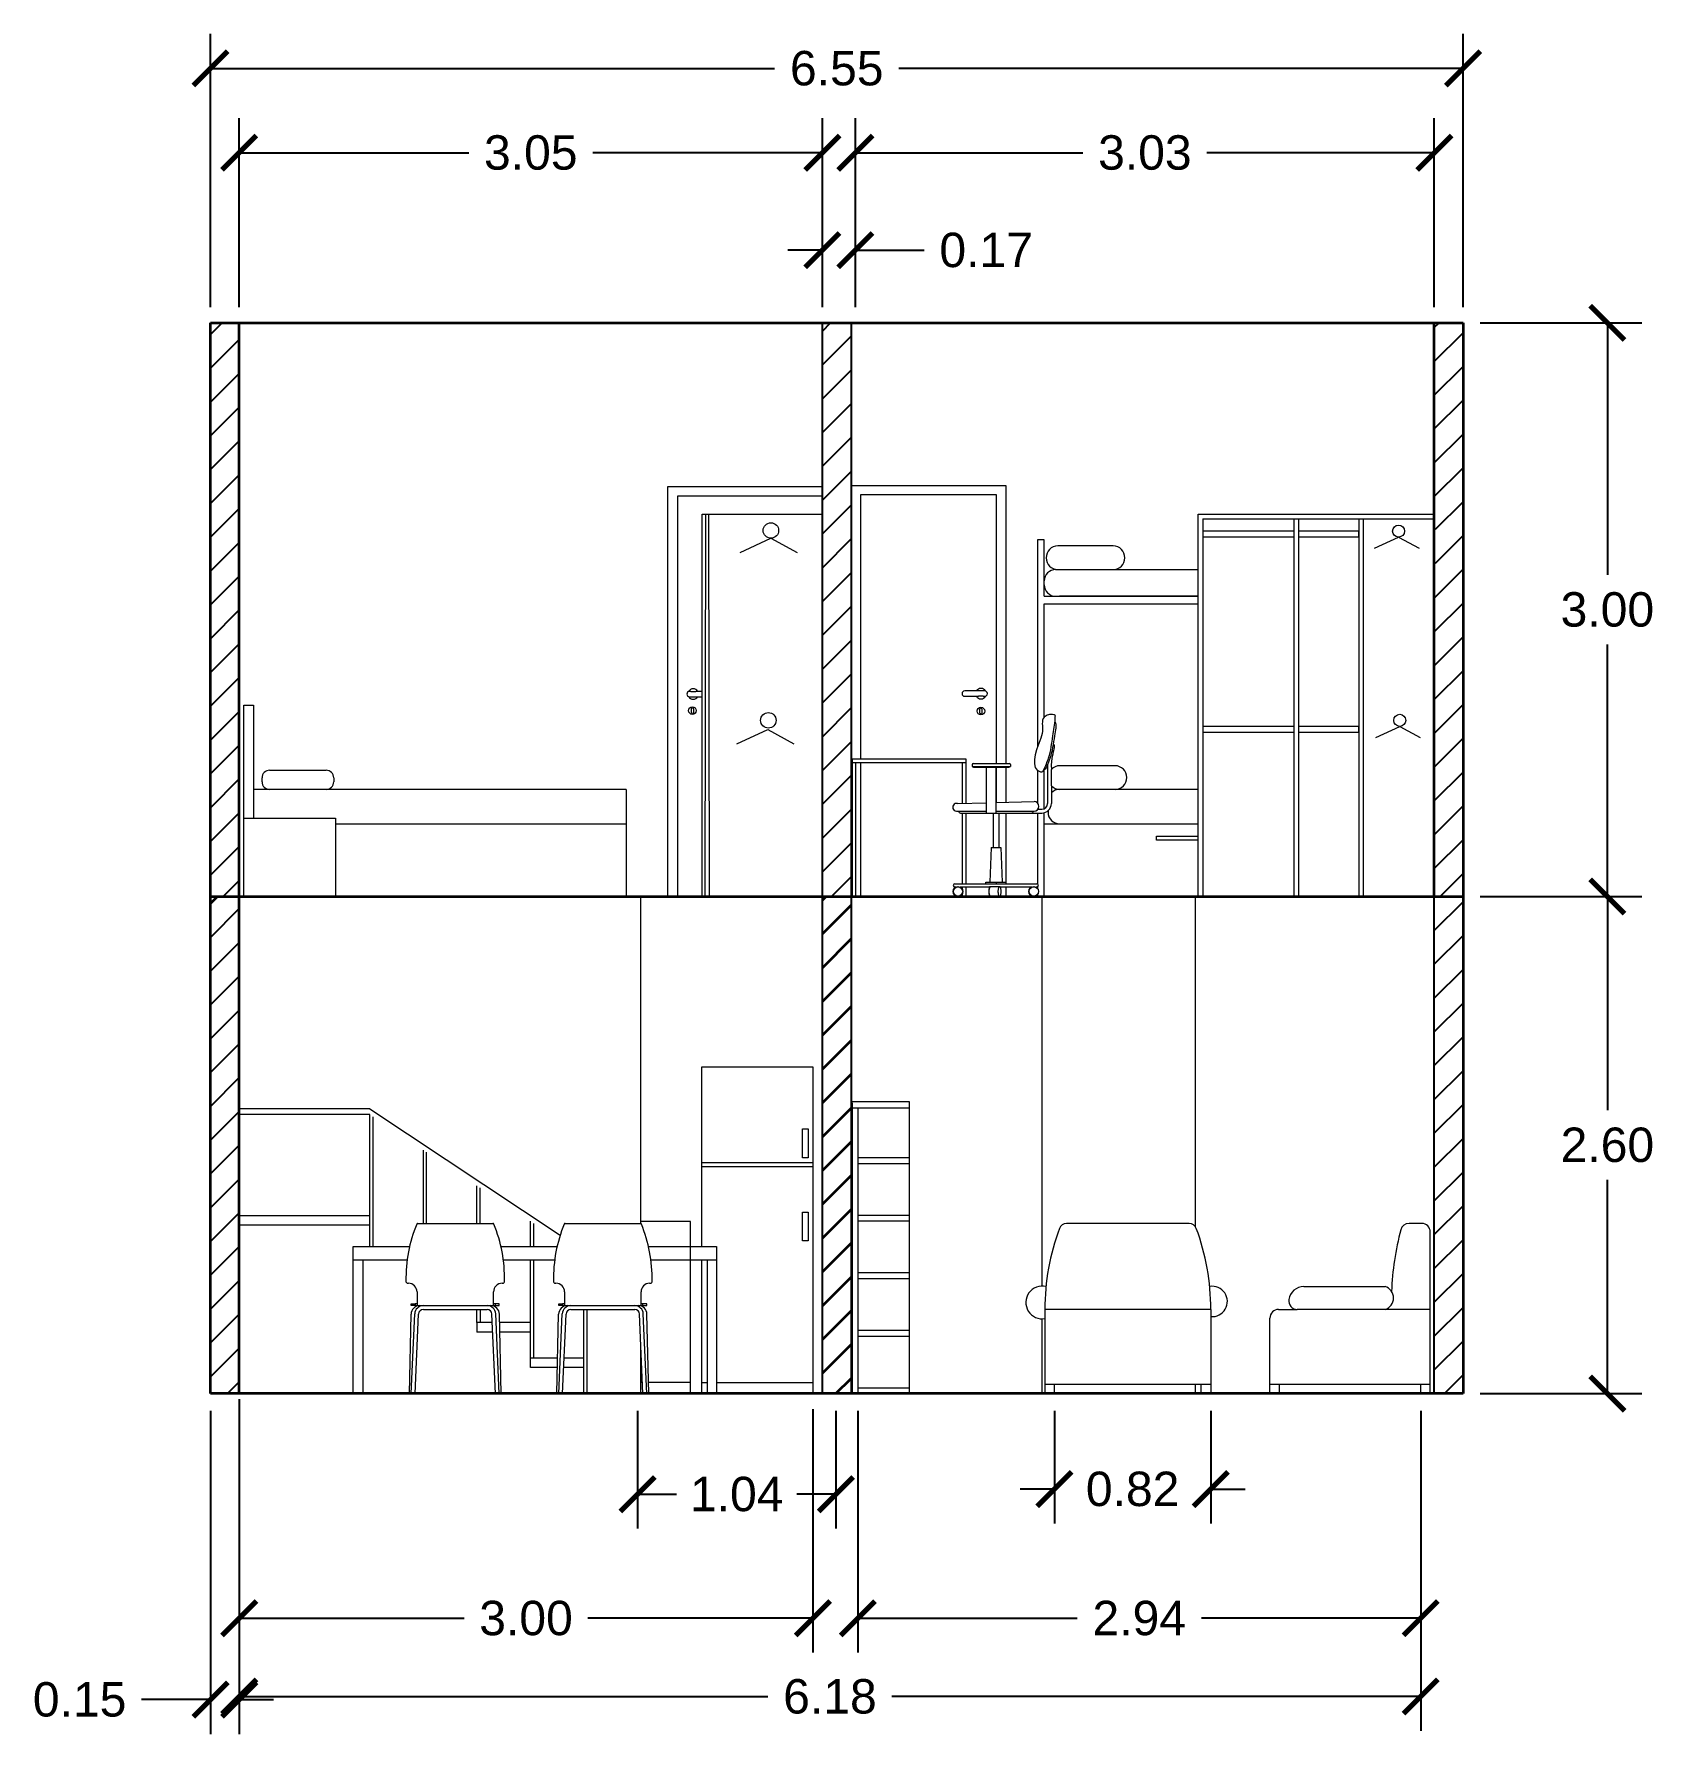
# Model space of a CAD drawing. Header units: inches. Extents: x 3.59 to 12.06, y 17.68 to 26.57.
import ezdxf

# ---------------------------------------------------------------- set-up
doc = ezdxf.new("R2010")
doc.units = ezdxf.units.IN
doc.header["$MEASUREMENT"] = 0
for name, color, linetype in [('A-DOOR-FULL', 8, 'Continuous'), ('A-FLOR-STRS', 7, 'Continuous'), ('A-WALL-FULL-EXT', 7, 'Continuous')]:
    doc.layers.add(name, color=color, linetype=linetype)
for name, color, linetype, lineweight in [('A-FURN', 8, 'Continuous', 18), ('A-WALL-FULL', 7, 'Continuous', 35), ('A-WALL-FULL-INTR', 7, 'Continuous', 35)]:
    doc.layers.add(name, color=color, linetype=linetype, lineweight=lineweight)
doc.styles.get("Standard").update_dxf_attribs({"font": 'arial.ttf'})
doc.dimstyles.get("Standard").update_dxf_attribs({"dimtxt": 0.18, "dimasz": 0.18, "dimexe": 0.18, "dimexo": 0.0625, "dimgap": 0.09, "dimtad": 0, "dimtih": 1, "dimtoh": 1, "dimdec": 4, "dimzin": 0, "dimdsep": 46, "dimtxsty": 'Standard', "dimcen": 0.09, "dimadec": 0, "dimazin": 0, "dimtfac": 1, "dimtdec": 4, "dimtofl": 0, "dimtmove": 0, "dimatfit": 3, "dimfxl": 1, "dimtolj": 1, "dimtzin": 0, "dimarcsym": 0})
pattern_1 = [(45, (60.10096, 349.27863), (-0.08838835, 0.08838835), [])]

# ---------------------------------------------------------------- blocks, each defined once
blk = doc.blocks.new('_ARCHTICK')
at = {"color": 0, "linetype": 'ByBlock', "const_width": 0.15}
blk.add_lwpolyline([(-0.5, -0.5), (0.5, 0.5)], dxfattribs=at)
blk = doc.blocks.new('*D9')
at = {"layer": 'A-WALL-FULL-INTR', "color": 0, "lineweight": -2, "transparency": 16777216}
for p, q in [((4.5178, 25.1377), (4.5178, 26.5663)), ((11.0678, 25.1377), (11.0678, 26.5663)), ((4.5178, 26.3863), (7.4679, 26.3863)), ((11.0678, 26.3863), (8.1177, 26.3863))]:
    blk.add_line(p, q, dxfattribs=at)
at = {"layer": 'Defpoints', "color": 0, "transparency": 16777216}
for p in [(11.0678, 26.3863), (4.5178, 25.0477), (11.0678, 25.0477)]:
    blk.add_point(p, dxfattribs=at)
at = {"layer": 'A-WALL-FULL-INTR', "color": 0, "lineweight": -2, "transparency": 16777216, "xscale": 0.18, "yscale": 0.18, "zscale": 0.18, "rotation": 180}
blk.add_blockref('_ARCHTICK', (4.5178, 26.3863), dxfattribs=at)
at = {"layer": 'A-WALL-FULL-INTR', "color": 0, "lineweight": -2, "transparency": 16777216, "xscale": 0.18, "yscale": 0.18, "zscale": 0.18}
blk.add_blockref('_ARCHTICK', (11.0678, 26.3863), dxfattribs=at)
at = {"layer": 'A-WALL-FULL-INTR', "color": 0, "transparency": 16777216, "insert": (7.7928, 26.3863), "char_height": 0.18, "attachment_point": 5}
blk.add_mtext('\\A1;6.55', dxfattribs=at)
blk = doc.blocks.new('*D10')
at = {"layer": 'A-WALL-FULL-INTR', "color": 0, "lineweight": -2, "transparency": 16777216}
for p, q in [((4.6678, 25.1377), (4.6678, 26.1254)), ((7.7174, 25.1377), (7.7174, 26.1254)), ((4.6678, 25.9454), (5.8682, 25.9454)), ((7.7174, 25.9454), (6.517, 25.9454))]:
    blk.add_line(p, q, dxfattribs=at)
at = {"layer": 'Defpoints', "color": 0, "transparency": 16777216}
for p in [(7.7174, 25.9454), (4.6678, 25.0477), (7.7174, 25.0477)]:
    blk.add_point(p, dxfattribs=at)
at = {"layer": 'A-WALL-FULL-INTR', "color": 0, "lineweight": -2, "transparency": 16777216, "xscale": 0.18, "yscale": 0.18, "zscale": 0.18, "rotation": 180}
blk.add_blockref('_ARCHTICK', (4.6678, 25.9454), dxfattribs=at)
at = {"layer": 'A-WALL-FULL-INTR', "color": 0, "lineweight": -2, "transparency": 16777216, "xscale": 0.18, "yscale": 0.18, "zscale": 0.18}
blk.add_blockref('_ARCHTICK', (7.7174, 25.9454), dxfattribs=at)
at = {"layer": 'A-WALL-FULL-INTR', "color": 0, "transparency": 16777216, "insert": (6.1926, 25.9454), "char_height": 0.18, "attachment_point": 5}
blk.add_mtext('\\A1;3.05', dxfattribs=at)
blk = doc.blocks.new('*D11')
at = {"layer": 'A-WALL-FULL-INTR', "color": 0, "lineweight": -2, "transparency": 16777216}
for p, q in [((7.8904, 25.1377), (7.8904, 26.1254)), ((10.9178, 25.1377), (10.9178, 26.1254)), ((7.8904, 25.9454), (9.0804, 25.9454)), ((10.9178, 25.9454), (9.7278, 25.9454))]:
    blk.add_line(p, q, dxfattribs=at)
at = {"layer": 'Defpoints', "color": 0, "transparency": 16777216}
for p in [(10.9178, 25.9454), (7.8904, 25.0477), (10.9178, 25.0477)]:
    blk.add_point(p, dxfattribs=at)
at = {"layer": 'A-WALL-FULL-INTR', "color": 0, "lineweight": -2, "transparency": 16777216, "xscale": 0.18, "yscale": 0.18, "zscale": 0.18, "rotation": 180}
blk.add_blockref('_ARCHTICK', (7.8904, 25.9454), dxfattribs=at)
at = {"layer": 'A-WALL-FULL-INTR', "color": 0, "lineweight": -2, "transparency": 16777216, "xscale": 0.18, "yscale": 0.18, "zscale": 0.18}
blk.add_blockref('_ARCHTICK', (10.9178, 25.9454), dxfattribs=at)
at = {"layer": 'A-WALL-FULL-INTR', "color": 0, "transparency": 16777216, "insert": (9.4041, 25.9454), "char_height": 0.18, "attachment_point": 5}
blk.add_mtext('\\A1;3.03', dxfattribs=at)
blk = doc.blocks.new('*D12')
at = {"layer": 'A-WALL-FULL-INTR', "color": 0, "lineweight": -2, "transparency": 16777216}
for p, q in [((7.7174, 25.1377), (7.7174, 25.6157)), ((7.8904, 25.1377), (7.8904, 25.6157)), ((7.7174, 25.4357), (7.5374, 25.4357)), ((7.8904, 25.4357), (8.2504, 25.4357))]:
    blk.add_line(p, q, dxfattribs=at)
at = {"layer": 'Defpoints', "color": 0, "transparency": 16777216}
for p in [(7.8904, 25.4357), (7.7174, 25.0477), (7.8904, 25.0477)]:
    blk.add_point(p, dxfattribs=at)
at = {"layer": 'A-WALL-FULL-INTR', "color": 0, "lineweight": -2, "transparency": 16777216, "xscale": 0.18, "yscale": 0.18, "zscale": 0.18}
blk.add_blockref('_ARCHTICK', (7.7174, 25.4357), dxfattribs=at)
at = {"layer": 'A-WALL-FULL-INTR', "color": 0, "lineweight": -2, "transparency": 16777216, "xscale": 0.18, "yscale": 0.18, "zscale": 0.18, "rotation": 180}
blk.add_blockref('_ARCHTICK', (7.8904, 25.4357), dxfattribs=at)
at = {"layer": 'A-WALL-FULL-INTR', "color": 0, "transparency": 16777216, "insert": (8.5742, 25.4357), "char_height": 0.18, "attachment_point": 5}
blk.add_mtext('\\A1;0.17', dxfattribs=at)
blk = doc.blocks.new('*D13')
at = {"layer": 'A-WALL-FULL-INTR', "color": 0, "lineweight": -2, "transparency": 16777216}
for p, q in [((4.6678, 19.3657), (4.6678, 17.6912)), ((10.8466, 19.3657), (10.8466, 17.6912)), ((4.6678, 17.8712), (7.4328, 17.8712)), ((10.8466, 17.8712), (8.0817, 17.8712))]:
    blk.add_line(p, q, dxfattribs=at)
at = {"layer": 'Defpoints', "color": 0, "transparency": 16777216}
for p in [(4.6678, 19.4557), (10.8466, 19.4557), (10.8466, 17.8712)]:
    blk.add_point(p, dxfattribs=at)
at = {"layer": 'A-WALL-FULL-INTR', "color": 0, "lineweight": -2, "transparency": 16777216, "xscale": 0.18, "yscale": 0.18, "zscale": 0.18, "rotation": 180}
blk.add_blockref('_ARCHTICK', (4.6678, 17.8712), dxfattribs=at)
at = {"layer": 'A-WALL-FULL-INTR', "color": 0, "lineweight": -2, "transparency": 16777216, "xscale": 0.18, "yscale": 0.18, "zscale": 0.18}
blk.add_blockref('_ARCHTICK', (10.8466, 17.8712), dxfattribs=at)
at = {"layer": 'A-WALL-FULL-INTR', "color": 0, "transparency": 16777216, "insert": (7.7572, 17.8712), "char_height": 0.18, "attachment_point": 5}
blk.add_mtext('\\A1;6.18', dxfattribs=at)
blk = doc.blocks.new('*D14')
at = {"layer": 'A-WALL-FULL-INTR', "color": 0, "lineweight": -2, "transparency": 16777216}
for p, q in [((4.6678, 19.3657), (4.6678, 18.1008)), ((7.6678, 19.3741), (7.6678, 18.1008)), ((4.6678, 18.2808), (5.8444, 18.2808)), ((7.6678, 18.2808), (6.4912, 18.2808))]:
    blk.add_line(p, q, dxfattribs=at)
at = {"layer": 'Defpoints', "color": 0, "transparency": 16777216}
for p in [(4.6678, 19.4557), (7.6678, 19.4641), (7.6678, 18.2808)]:
    blk.add_point(p, dxfattribs=at)
at = {"layer": 'A-WALL-FULL-INTR', "color": 0, "lineweight": -2, "transparency": 16777216, "xscale": 0.18, "yscale": 0.18, "zscale": 0.18, "rotation": 180}
blk.add_blockref('_ARCHTICK', (4.6678, 18.2808), dxfattribs=at)
at = {"layer": 'A-WALL-FULL-INTR', "color": 0, "lineweight": -2, "transparency": 16777216, "xscale": 0.18, "yscale": 0.18, "zscale": 0.18}
blk.add_blockref('_ARCHTICK', (7.6678, 18.2808), dxfattribs=at)
at = {"layer": 'A-WALL-FULL-INTR', "color": 0, "transparency": 16777216, "insert": (6.1678, 18.2808), "char_height": 0.18, "attachment_point": 5}
blk.add_mtext('\\A1;3.00', dxfattribs=at)
blk = doc.blocks.new('*D15')
at = {"layer": 'A-WALL-FULL-INTR', "color": 0, "lineweight": -2, "transparency": 16777216}
for p, q in [((7.9028, 19.3657), (7.9028, 18.1008)), ((10.8466, 19.3657), (10.8466, 18.1008)), ((7.9028, 18.2808), (9.0498, 18.2808)), ((10.8466, 18.2808), (9.6997, 18.2808))]:
    blk.add_line(p, q, dxfattribs=at)
at = {"layer": 'Defpoints', "color": 0, "transparency": 16777216}
for p in [(7.9028, 19.4557), (10.8466, 19.4557), (10.8466, 18.2808)]:
    blk.add_point(p, dxfattribs=at)
at = {"layer": 'A-WALL-FULL-INTR', "color": 0, "lineweight": -2, "transparency": 16777216, "xscale": 0.18, "yscale": 0.18, "zscale": 0.18, "rotation": 180}
blk.add_blockref('_ARCHTICK', (7.9028, 18.2808), dxfattribs=at)
at = {"layer": 'A-WALL-FULL-INTR', "color": 0, "lineweight": -2, "transparency": 16777216, "xscale": 0.18, "yscale": 0.18, "zscale": 0.18}
blk.add_blockref('_ARCHTICK', (10.8466, 18.2808), dxfattribs=at)
at = {"layer": 'A-WALL-FULL-INTR', "color": 0, "transparency": 16777216, "insert": (9.3747, 18.2808), "char_height": 0.18, "attachment_point": 5}
blk.add_mtext('\\A1;2.94', dxfattribs=at)
blk = doc.blocks.new('*D16')
at = {"layer": 'A-WALL-FULL-INTR', "color": 0, "lineweight": -2, "transparency": 16777216}
for p, q in [((4.6678, 19.427), (4.6678, 17.6754)), ((4.5178, 19.3657), (4.5178, 17.6754)), ((4.5178, 17.8554), (4.1578, 17.8554)), ((4.6678, 17.8554), (4.8478, 17.8554))]:
    blk.add_line(p, q, dxfattribs=at)
at = {"layer": 'Defpoints', "color": 0, "transparency": 16777216}
for p in [(4.6678, 19.517), (4.5178, 19.4557), (4.5178, 17.8554)]:
    blk.add_point(p, dxfattribs=at)
at = {"layer": 'A-WALL-FULL-INTR', "color": 0, "lineweight": -2, "transparency": 16777216, "xscale": 0.18, "yscale": 0.18, "zscale": 0.18}
blk.add_blockref('_ARCHTICK', (4.5178, 17.8554), dxfattribs=at)
at = {"layer": 'A-WALL-FULL-INTR', "color": 0, "lineweight": -2, "transparency": 16777216, "xscale": 0.18, "yscale": 0.18, "zscale": 0.18, "rotation": 180}
blk.add_blockref('_ARCHTICK', (4.6678, 17.8554), dxfattribs=at)
at = {"layer": 'A-WALL-FULL-INTR', "color": 0, "transparency": 16777216, "insert": (3.8333, 17.8554), "char_height": 0.18, "attachment_point": 5}
blk.add_mtext('\\A1;0.15', dxfattribs=at)
blk = doc.blocks.new('*D17')
at = {"layer": 'A-WALL-FULL-INTR', "color": 0, "lineweight": -2, "transparency": 16777216}
for p, q in [((8.9316, 19.3657), (8.9316, 18.7762)), ((9.7487, 19.3657), (9.7487, 18.7762)), ((8.9316, 18.9562), (8.7516, 18.9562)), ((9.7487, 18.9562), (9.9287, 18.9562))]:
    blk.add_line(p, q, dxfattribs=at)
at = {"layer": 'Defpoints', "color": 0, "transparency": 16777216}
for p in [(8.9316, 19.4557), (9.7487, 19.4557), (9.7487, 18.9562)]:
    blk.add_point(p, dxfattribs=at)
at = {"layer": 'A-WALL-FULL-INTR', "color": 0, "lineweight": -2, "transparency": 16777216, "xscale": 0.18, "yscale": 0.18, "zscale": 0.18}
blk.add_blockref('_ARCHTICK', (8.9316, 18.9562), dxfattribs=at)
at = {"layer": 'A-WALL-FULL-INTR', "color": 0, "lineweight": -2, "transparency": 16777216, "xscale": 0.18, "yscale": 0.18, "zscale": 0.18, "rotation": 180}
blk.add_blockref('_ARCHTICK', (9.7487, 18.9562), dxfattribs=at)
at = {"layer": 'A-WALL-FULL-INTR', "color": 0, "transparency": 16777216, "insert": (9.3401, 18.9562), "char_height": 0.18, "attachment_point": 5}
blk.add_mtext('\\A1;0.82', dxfattribs=at)
blk = doc.blocks.new('*D18')
at = {"layer": 'A-WALL-FULL-INTR', "color": 0, "lineweight": -2, "transparency": 16777216}
for p, q in [((6.751, 19.3657), (6.751, 18.7494)), ((7.7885, 19.3657), (7.7885, 18.7494)), ((6.751, 18.9294), (6.9548, 18.9294)), ((7.7885, 18.9294), (7.5847, 18.9294))]:
    blk.add_line(p, q, dxfattribs=at)
at = {"layer": 'Defpoints', "color": 0, "transparency": 16777216}
for p in [(6.751, 19.4557), (7.7885, 19.4557), (6.751, 18.9294)]:
    blk.add_point(p, dxfattribs=at)
at = {"layer": 'A-WALL-FULL-INTR', "color": 0, "lineweight": -2, "transparency": 16777216, "xscale": 0.18, "yscale": 0.18, "zscale": 0.18, "rotation": 180}
blk.add_blockref('_ARCHTICK', (6.751, 18.9294), dxfattribs=at)
at = {"layer": 'A-WALL-FULL-INTR', "color": 0, "lineweight": -2, "transparency": 16777216, "xscale": 0.18, "yscale": 0.18, "zscale": 0.18}
blk.add_blockref('_ARCHTICK', (7.7885, 18.9294), dxfattribs=at)
at = {"layer": 'A-WALL-FULL-INTR', "color": 0, "transparency": 16777216, "insert": (7.2697, 18.9294), "char_height": 0.18, "attachment_point": 5}
blk.add_mtext('\\A1;1.04', dxfattribs=at)
blk = doc.blocks.new('*D19')
at = {"layer": 'A-WALL-FULL-INTR', "color": 0, "lineweight": -2, "transparency": 16777216}
for p, q in [((11.1578, 22.0557), (12.0028, 22.0557)), ((11.8228, 22.0557), (11.8228, 20.9377)), ((11.8228, 19.4557), (11.8228, 20.5738)), ((11.1578, 19.4557), (12.0028, 19.4557))]:
    blk.add_line(p, q, dxfattribs=at)
at = {"layer": 'Defpoints', "color": 0, "transparency": 16777216}
for p in [(11.0678, 22.0557), (11.0678, 19.4557), (11.8228, 19.4557)]:
    blk.add_point(p, dxfattribs=at)
at = {"layer": 'A-WALL-FULL-INTR', "color": 0, "lineweight": -2, "transparency": 16777216, "xscale": 0.18, "yscale": 0.18, "zscale": 0.18}
for p, rotation in [((11.8228, 22.0557), 90), ((11.8228, 19.4557), 270)]:
    blk.add_blockref('_ARCHTICK', p, dxfattribs=dict(at, rotation=rotation))
at = {"layer": 'A-WALL-FULL-INTR', "color": 0, "transparency": 16777216, "insert": (11.8228, 20.7557), "char_height": 0.18, "attachment_point": 5}
blk.add_mtext('\\A1;2.60', dxfattribs=at)
blk = doc.blocks.new('*D20')
at = {"layer": 'A-WALL-FULL-INTR', "color": 0, "lineweight": -2, "transparency": 16777216}
for p, q in [((11.1578, 25.0557), (12.0028, 25.0557)), ((11.8228, 25.0557), (11.8228, 23.7377)), ((11.8228, 22.0557), (11.8228, 23.3738)), ((11.1578, 22.0557), (12.0028, 22.0557))]:
    blk.add_line(p, q, dxfattribs=at)
at = {"layer": 'Defpoints', "color": 0, "transparency": 16777216}
for p in [(11.0678, 25.0557), (11.0678, 22.0557), (11.8228, 22.0557)]:
    blk.add_point(p, dxfattribs=at)
at = {"layer": 'A-WALL-FULL-INTR', "color": 0, "lineweight": -2, "transparency": 16777216, "xscale": 0.18, "yscale": 0.18, "zscale": 0.18}
for p, rotation in [((11.8228, 25.0557), 90), ((11.8228, 22.0557), 270)]:
    blk.add_blockref('_ARCHTICK', p, dxfattribs=dict(at, rotation=rotation))
at = {"layer": 'A-WALL-FULL-INTR', "color": 0, "transparency": 16777216, "insert": (11.8228, 23.5557), "char_height": 0.18, "attachment_point": 5}
blk.add_mtext('\\A1;3.00', dxfattribs=at)

msp = doc.modelspace()

# ---------------------------------------------------------------- hatches: boundary and pattern name
at = {"layer": 'A-WALL-FULL-EXT'}
h = msp.add_hatch(dxfattribs=at)
h.set_pattern_fill('ANSI31', color=256)
h.set_pattern_definition(pattern_1)
h.paths.add_polyline_path([(4.6678, 25.0557), (4.5178, 25.0557), (4.5178, 22.0557), (4.6678, 22.0557)])
h = msp.add_hatch(dxfattribs=at)
h.set_pattern_fill('ANSI31', color=256)
h.set_pattern_definition(pattern_1)
h.paths.add_polyline_path([(7.8674, 25.0557), (7.7174, 25.0557), (7.7174, 22.0557), (7.8678, 22.0557)])
h = msp.add_hatch(dxfattribs=at)
h.set_pattern_fill('ANSI31', color=256)
h.set_pattern_definition(pattern_1)
h.paths.add_polyline_path([(11.0678, 25.0557), (10.9178, 25.0557), (10.9178, 24.0757), (10.924, 24.0757), (10.9178, 22.0557), (11.0678, 22.0557)])

# ---------------------------------------------------------------- linework, layer by layer
msp.add_line((7.1259, 22.0556), (7.0887, 22.0557))
at = {"lineweight": 18}
msp.add_line((10.5228, 22.0557), (10.5478, 22.0557), dxfattribs=at)
at = {"layer": 'A-DOOR-FULL', "color": 8, "lineweight": 18}
for p, q in [((6.9098, 22.0557), (6.9098, 24.1993)), ((6.9098, 24.1993), (7.7174, 24.1993)), ((7.7174, 24.1493), (6.9598, 24.1493)), ((6.9598, 24.1493), (6.9598, 22.0557)), ((7.0301, 23.1283), (7.0226, 23.1283)), ((7.0301, 23.1283), (7.0551, 23.1283)), ((7.0887, 23.1283), (7.0551, 23.1283)), ((7.0226, 23.1003), (7.0887, 23.1003))]:
    msp.add_line(p, q, dxfattribs=at)
at = {"layer": 'A-DOOR-FULL', "lineweight": 18}
for p, q in [((8.5593, 23.1024), (8.5343, 23.1024)), ((8.6778, 22.1047), (8.6778, 22.0557))]:
    msp.add_line(p, q, dxfattribs=at)
for points in [[(7.8678, 22.0557), (7.8678, 24.2057), (8.6778, 24.2057), (8.6778, 22.7509)], [(8.6278, 22.7509), (8.6278, 24.1557), (7.9178, 24.1557), (7.9178, 22.7757)], [(8.6778, 22.7319), (8.6778, 22.5483)], [(8.8431, 22.7151), (8.8431, 22.5442)], [(8.8431, 22.1057), (8.8431, 22.0971)]]:
    msp.add_lwpolyline(points, dxfattribs=at)
msp.add_lwpolyline([(8.5593, 23.1024), (8.5668, 23.1024, 1), (8.5668, 23.1304), (8.4618, 23.1304, 1), (8.4618, 23.1024), (8.5343, 23.1024)], format="xyb", dxfattribs=at)
at = {"layer": 'A-DOOR-FULL', "color": 8, "lineweight": 18}
msp.add_lwpolyline([(7.0331, 23.0377, -1), (7.0431, 23.0377), (7.0431, 23.0177, -1), (7.0331, 23.0177)], format="xyb", close=True, dxfattribs=at)
at = {"layer": 'A-DOOR-FULL', "lineweight": 18}
msp.add_lwpolyline([(8.5415, 23.0351, -1), (8.5515, 23.0351), (8.5515, 23.0151, -1), (8.5415, 23.0151)], format="xyb", close=True, dxfattribs=at)
at = {"layer": 'A-DOOR-FULL', "color": 8, "lineweight": 18}
msp.add_lwpolyline([(8.6778, 22.492), (8.6778, 22.131)], dxfattribs=at)
msp.add_circle((7.0381, 23.0277), 0.02, dxfattribs=at)
at = {"layer": 'A-DOOR-FULL', "lineweight": 18}
msp.add_circle((8.5465, 23.0251), 0.02, dxfattribs=at)
at = {"layer": 'A-DOOR-FULL', "color": 8, "lineweight": 18}
for centre, radius, start, end in [((7.0226, 23.1143), 0.014, 90, 270), ((7.0426, 23.1143), 0.0275, 30.60329, 150.80381), ((7.0426, 23.1143), 0.0275, 209.19619, 329.39671)]:
    msp.add_arc(centre, radius, start, end, dxfattribs=at)
at = {"layer": 'A-DOOR-FULL', "lineweight": 18}
for start, end in [(29.19619, 149.39671), (210.60329, 330.80381)]:
    msp.add_arc((8.5468, 23.1164), 0.0275, start, end, dxfattribs=at)
at = {"layer": 'A-FLOR-STRS', "lineweight": 18}
for p, q in [((5.351, 20.9458), (4.6678, 20.9458)), ((5.351, 20.9151), (4.6678, 20.9151)), ((5.351, 20.9458), (6.3466, 20.2845)), ((5.351, 20.2257), (5.351, 20.9151)), ((5.3678, 20.2257), (5.3678, 20.904)), ((5.631, 20.3457), (5.631, 20.7291)), ((5.6478, 20.3457), (5.6478, 20.718)), ((5.911, 20.3457), (5.911, 20.5431)), ((5.9278, 20.3457), (5.9278, 20.532)), ((5.351, 20.3857), (4.6678, 20.3857)), ((5.351, 20.3357), (4.6678, 20.3357)), ((6.191, 20.2257), (6.191, 20.3571)), ((6.2078, 20.2257), (6.2078, 20.346)), ((6.191, 19.6417), (6.191, 20.1557)), ((6.2078, 19.6417), (6.2078, 20.1557)), ((5.911, 19.8277), (5.911, 19.8957)), ((5.911, 19.8277), (5.911, 19.7777)), ((5.9916, 19.8277), (5.911, 19.8277)), ((5.9278, 19.8957), (5.9278, 19.8277)), ((6.191, 19.8277), (6.0297, 19.8277)), ((6.191, 19.7777), (6.191, 19.8277)), ((5.9937, 19.7777), (5.911, 19.7777)), ((6.191, 19.7777), (6.0307, 19.7777)), ((6.191, 19.6417), (6.191, 19.7777)), ((6.191, 19.5917), (6.191, 19.6417)), ((6.3334, 19.6417), (6.191, 19.6417)), ((6.3323, 19.5917), (6.191, 19.5917)), ((6.471, 19.5917), (6.3653, 19.5917)), ((6.471, 19.6417), (6.3674, 19.6417))]:
    msp.add_line(p, q, dxfattribs=at)
at = {"layer": 'A-FURN', "color": 8, "lineweight": 18}
for p, q in [((7.0887, 22.0557), (7.0887, 24.0557)), ((7.0887, 24.0557), (7.7174, 24.0557)), ((7.1064, 24.0557), (7.103, 22.0557)), ((7.122, 24.0557), (7.1259, 22.0556)), ((8.9381, 23.7657), (9.6828, 23.7657)), ((8.8781, 23.6857), (8.8781, 23.7057)), ((8.8781, 23.6257), (8.9578, 23.6257)), ((8.8781, 23.5857), (9.6828, 23.5857)), ((8.8978, 23.5857), (8.8978, 23.5857)), ((9.6828, 23.6257), (8.9578, 23.6257)), ((8.9578, 23.6257), (9.6828, 23.6257))]:
    msp.add_line(p, q, dxfattribs=at)
at = {"layer": 'A-FURN'}
for p, q in [((7.7174, 22.0557), (7.7174, 24.0757)), ((4.6678, 22.0557), (4.6678, 23.0557)), ((4.6923, 23.0557), (4.7423, 23.0557)), ((7.8678, 22.0557), (7.8678, 22.8057)), ((7.8728, 22.7757), (7.8728, 22.0557)), ((4.6678, 22.4357), (4.6678, 22.6157)), ((4.6678, 22.0557), (4.6678, 22.4357)), ((6.9098, 22.0557), (6.9598, 22.0557)), ((7.8728, 20.9757), (7.8728, 19.4557)), ((7.0878, 20.6641), (7.6678, 20.6641)), ((6.4878, 19.4557), (6.4878, 19.7097)), ((6.7768, 19.5141), (6.7678, 19.5141)), ((7.0878, 19.5141), (7.1145, 19.5141)), ((7.9028, 19.4867), (8.1728, 19.4867)), ((6.3293, 19.4557), (6.3493, 19.4557)), ((6.751, 19.4557), (6.471, 19.4557)), ((7.8728, 19.4557), (8.1728, 19.4557))]:
    msp.add_line(p, q, dxfattribs=at)
at = {"layer": 'A-FURN', "lineweight": 18}
for p, q in [((9.6828, 22.0557), (9.6828, 24.0557)), ((9.6828, 24.0557), (10.9178, 24.0557)), ((9.7078, 24.0307), (9.7078, 22.0557)), ((9.7078, 24.0307), (10.9178, 24.0307)), ((10.1828, 24.0557), (10.2078, 24.0557)), ((10.1828, 24.0307), (10.1828, 22.0557)), ((10.2078, 24.0307), (10.2078, 22.0557)), ((10.5228, 24.0307), (10.5228, 22.0557)), ((10.5478, 22.0557), (10.5478, 24.0307)), ((10.1828, 23.9666), (9.7078, 23.9666)), ((9.7078, 23.9366), (10.1828, 23.9366)), ((10.5228, 23.9666), (10.2078, 23.9666)), ((10.2078, 23.9366), (10.5228, 23.9366)), ((10.5228, 23.9366), (10.5228, 23.9666)), ((4.6923, 22.0557), (4.6923, 23.0557)), ((4.7423, 23.0557), (4.7423, 22.4657)), ((10.1828, 22.9454), (9.7078, 22.9454)), ((10.5228, 22.9454), (10.2078, 22.9454)), ((10.5228, 22.9154), (10.5228, 22.9454)), ((9.7078, 22.9154), (10.1828, 22.9154)), ((10.2078, 22.9154), (10.5228, 22.9154)), ((7.8728, 22.7757), (8.4677, 22.7757)), ((8.4677, 22.7757), (8.4677, 22.543)), ((4.7871, 22.6557), (4.7871, 22.6757)), ((4.8271, 22.7157), (5.122, 22.7157)), ((5.162, 22.6757), (5.162, 22.6557)), ((7.8728, 22.7557), (8.4677, 22.7557)), ((7.8904, 22.7557), (7.8904, 22.0557)), ((8.4501, 22.5426), (8.4501, 22.7557)), ((8.5008, 22.7459), (8.5008, 22.7359)), ((8.5008, 22.7359), (8.7008, 22.7359)), ((8.5058, 22.7509), (8.6958, 22.7509)), ((8.509, 22.7319), (8.6927, 22.7319)), ((8.5758, 22.492), (8.5758, 22.7319)), ((8.6258, 22.492), (8.6258, 22.7319)), ((8.7008, 22.7459), (8.7008, 22.7359)), ((8.895, 22.7442), (8.895, 22.542)), ((8.915, 22.7319), (8.915, 22.7203)), ((8.915, 22.6348), (8.915, 22.7203)), ((6.6923, 22.6157), (4.7423, 22.6157)), ((5.122, 22.6157), (4.8271, 22.6157)), ((6.6923, 22.6157), (6.6923, 22.0557)), ((8.915, 22.6348), (8.915, 22.542)), ((9.6828, 22.6157), (8.9578, 22.6157)), ((8.425, 22.542), (8.5758, 22.5457)), ((8.425, 22.502), (8.5758, 22.502)), ((8.6258, 22.547), (8.825, 22.552)), ((8.6258, 22.502), (8.825, 22.502)), ((8.845, 22.512), (8.865, 22.512)), ((8.8978, 22.5043), (8.8978, 22.4957)), ((4.6923, 22.0557), (4.6923, 22.4657)), ((4.6923, 22.4657), (5.1723, 22.4657)), ((5.1723, 22.4657), (5.1723, 22.0557)), ((5.1723, 22.4357), (6.6923, 22.4357)), ((8.4403, 22.492), (8.8113, 22.492)), ((8.4501, 22.1223), (8.4501, 22.492)), ((8.4677, 22.492), (8.4677, 22.1223)), ((8.61, 22.492), (8.61, 22.3115)), ((8.64, 22.492), (8.64, 22.3115)), ((8.8113, 22.492), (8.865, 22.492)), ((8.8781, 22.4357), (8.9578, 22.4357)), ((8.9578, 22.4357), (9.6828, 22.4357)), ((8.6, 22.3115), (8.593, 22.131)), ((8.6, 22.3115), (8.65, 22.3115)), ((8.65, 22.3115), (8.657, 22.131)), ((8.4109, 22.1223), (8.839, 22.1223)), ((8.4165, 22.1047), (8.4109, 22.1047)), ((8.592, 22.1047), (8.4376, 22.1047)), ((8.4501, 22.0922), (8.4501, 22.1047)), ((8.4501, 22.0557), (8.4501, 22.0713)), ((8.4677, 22.1047), (8.4677, 22.0557)), ((8.5721, 22.131), (8.6778, 22.131)), ((8.5721, 22.1223), (8.5721, 22.131)), ((8.8123, 22.1047), (8.648, 22.1047)), ((8.6778, 22.131), (8.6778, 22.1223)), ((8.839, 22.1047), (8.8336, 22.1047)), ((10.534, 22.0557), (10.9178, 22.0557)), ((7.0878, 21.1641), (7.6678, 21.1641)), ((7.0878, 20.2257), (7.0878, 21.1641)), ((7.6678, 21.1641), (7.6678, 19.4641)), ((8.1728, 20.9817), (7.8728, 20.9817)), ((7.8728, 20.9507), (8.1728, 20.9507)), ((7.9028, 20.9507), (7.9028, 19.4557)), ((8.1728, 19.4557), (8.1728, 20.9817)), ((7.6128, 20.6895), (7.6128, 20.8405)), ((7.6128, 20.8405), (7.6428, 20.8405)), ((7.6428, 20.8405), (7.6428, 20.7495)), ((7.6428, 20.7495), (7.6428, 20.6895)), ((7.0878, 20.6441), (7.6678, 20.6441)), ((7.6428, 20.6895), (7.6128, 20.6895)), ((7.9028, 20.6907), (8.1728, 20.6907)), ((7.9028, 20.6597), (8.1728, 20.6597)), ((5.351, 20.3357), (5.351, 20.3857)), ((7.6128, 20.2541), (7.6128, 20.4051)), ((7.6128, 20.4051), (7.6428, 20.4051)), ((7.6428, 20.4051), (7.6428, 20.3141)), ((7.9028, 20.3897), (8.1728, 20.3897)), ((5.351, 20.2257), (5.351, 20.3357)), ((5.6009, 20.3457), (5.9946, 20.3457)), ((6.3725, 20.3457), (6.7662, 20.3457)), ((6.5046, 20.3457), (6.5046, 20.346)), ((7.0278, 20.3557), (6.7678, 20.3557)), ((7.0278, 19.4557), (7.0278, 20.3557)), ((7.6428, 20.3141), (7.6428, 20.2541)), ((7.9028, 20.3587), (8.1728, 20.3587)), ((9.6354, 20.3457), (8.9949, 20.3457)), ((10.8516, 20.3457), (10.7857, 20.3457)), ((10.8966, 19.4557), (10.8966, 20.3007)), ((5.2645, 19.4557), (5.2645, 20.2257)), ((5.2645, 20.2257), (5.5588, 20.2257)), ((6.0367, 20.2257), (6.3304, 20.2257)), ((6.8083, 20.2257), (7.1645, 20.2257)), ((7.1645, 20.2257), (7.1645, 19.4557)), ((7.6428, 20.2541), (7.6128, 20.2541)), ((5.2645, 20.1557), (5.5461, 20.1557)), ((5.3145, 20.1557), (5.3145, 19.4557)), ((6.0494, 20.1557), (6.3177, 20.1557)), ((6.8209, 20.1557), (7.1645, 20.1557)), ((7.0878, 19.4641), (7.0878, 20.1557)), ((7.1145, 20.1557), (7.1145, 19.4557)), ((5.5498, 20.0327), (5.5527, 20.0327)), ((6.0427, 20.0327), (6.0457, 20.0327)), ((6.3214, 20.0327), (6.3243, 20.0327)), ((6.8143, 20.0327), (6.8173, 20.0327)), ((7.9028, 20.0887), (8.1728, 20.0887)), ((7.9028, 20.0577), (8.1728, 20.0577)), ((10.2359, 20.0157), (10.6604, 20.0157)), ((5.5677, 19.9157), (5.5677, 19.9257)), ((5.5677, 19.9257), (5.5877, 19.9257)), ((5.5877, 19.9157), (5.5677, 19.9157)), ((5.5977, 19.9257), (5.5877, 19.9257)), ((5.5877, 19.9257), (5.5877, 19.9157)), ((5.5877, 19.9157), (6.0077, 19.9157)), ((5.5977, 19.9877), (5.5977, 19.9157)), ((5.9977, 19.9157), (5.9977, 19.9877)), ((6.0077, 19.9257), (5.9977, 19.9257)), ((6.0077, 19.9157), (6.0077, 19.9257)), ((6.0277, 19.9257), (6.0077, 19.9257)), ((6.0077, 19.9157), (6.0277, 19.9157)), ((6.0277, 19.9157), (6.0277, 19.9257)), ((6.3393, 19.9157), (6.3393, 19.9257)), ((6.3393, 19.9257), (6.3593, 19.9257)), ((6.3593, 19.9157), (6.3393, 19.9157)), ((6.3693, 19.9257), (6.3593, 19.9257)), ((6.3593, 19.9257), (6.3593, 19.9157)), ((6.3593, 19.9157), (6.7793, 19.9157)), ((6.3693, 19.9877), (6.3693, 19.9157)), ((6.7693, 19.9157), (6.7693, 19.9877)), ((6.7793, 19.9257), (6.7693, 19.9257)), ((6.7793, 19.9157), (6.7793, 19.9257)), ((6.7993, 19.9257), (6.7793, 19.9257)), ((6.7793, 19.9157), (6.7993, 19.9157)), ((6.7993, 19.9157), (6.7993, 19.9257)), ((5.5577, 19.4557), (5.5668, 19.8717)), ((5.5677, 19.4557), (5.5859, 19.8727)), ((5.5877, 19.4557), (5.6059, 19.8718)), ((5.6308, 19.8957), (5.9647, 19.8957)), ((6.0077, 19.4557), (5.9896, 19.8718)), ((6.0277, 19.4557), (6.0096, 19.8727)), ((6.0377, 19.4557), (6.0287, 19.8717)), ((6.3293, 19.4557), (6.3384, 19.8717)), ((6.3393, 19.4557), (6.3575, 19.8727)), ((6.3593, 19.4557), (6.3774, 19.8718)), ((6.4024, 19.8957), (6.7362, 19.8957)), ((6.471, 19.4557), (6.471, 19.8957)), ((6.4878, 19.6417), (6.4878, 19.8957)), ((6.4878, 19.4557), (6.4878, 19.8957)), ((6.4878, 19.7777), (6.4878, 19.8277)), ((6.7793, 19.4557), (6.7612, 19.8718)), ((6.7993, 19.4557), (6.7812, 19.8727)), ((6.8093, 19.4557), (6.8003, 19.8717)), ((9.7487, 19.8957), (8.8816, 19.8957)), ((8.8816, 19.8957), (8.8816, 19.5057)), ((9.7487, 19.8957), (9.7487, 19.5057)), ((10.0583, 19.4557), (10.0583, 19.8507)), ((10.1033, 19.8957), (10.2012, 19.8957)), ((10.8966, 19.8957), (10.2012, 19.8957)), ((6.4878, 19.6417), (6.4878, 19.7777)), ((7.9028, 19.7877), (8.1728, 19.7877)), ((7.9028, 19.7567), (8.1728, 19.7567)), ((6.4878, 19.5917), (6.4878, 19.6417)), ((7.0278, 19.5141), (6.8081, 19.5141)), ((7.1645, 19.5141), (7.6678, 19.5141)), ((8.8816, 19.5057), (9.7487, 19.5057)), ((8.8816, 19.5057), (8.8816, 19.4557)), ((8.9316, 19.4557), (8.9316, 19.5057)), ((9.7487, 19.5057), (9.7487, 19.4557)), ((10.0583, 19.4557), (10.0583, 19.5057)), ((10.0583, 19.5057), (10.8966, 19.5057)), ((10.1083, 19.4557), (10.1083, 19.5057)), ((10.8466, 19.4557), (10.8466, 19.5057)), ((8.8816, 19.4557), (8.9316, 19.4557)), ((9.7487, 19.4557), (9.6987, 19.4557))]:
    msp.add_line(p, q, dxfattribs=at)
at = {"layer": 'A-FURN', "color": 251, "lineweight": 18, "true_color": 0x636466}
for p, q in [((8.8781, 22.0557), (8.8781, 22.4937)), ((8.8431, 22.0665), (8.8431, 22.0557))]:
    msp.add_line(p, q, dxfattribs=at)
at = {"layer": 'A-FURN', "color": 8, "lineweight": 18}
for points in [[(7.2871, 23.8539), (7.4485, 23.9291), (7.5855, 23.8539)], [(8.8781, 23.9205), (8.8431, 23.9205), (8.8431, 22.8401)], [(8.8781, 23.6257), (8.8781, 23.9205)], [(8.8781, 22.9943), (8.8781, 23.5857)], [(7.2705, 22.8535), (7.4319, 22.9287), (7.5689, 22.8535)]]:
    msp.add_lwpolyline(points, dxfattribs=at)
at = {"layer": 'A-FURN', "lineweight": 18}
for points in [[(10.6055, 23.8767), (10.7311, 23.9351), (10.8377, 23.8767)], [(10.6113, 22.8869), (10.7369, 22.9454), (10.8435, 22.8869)], [(7.9178, 22.7557), (7.9178, 22.0557)], [(8.6278, 22.547), (8.6278, 22.7319)], [(8.8781, 22.515), (8.8781, 22.7239)], [(8.8431, 22.492), (8.8431, 22.1213)], [(9.6828, 22.3496), (9.4654, 22.3496), (9.4654, 22.3706), (9.6828, 22.3706)], [(8.6278, 22.1223), (8.6278, 22.131)]]:
    msp.add_lwpolyline(points, dxfattribs=at)
at = {"layer": 'A-FURN', "color": 8, "lineweight": 18}
msp.add_lwpolyline([(9.2378, 23.7652, 1), (9.2378, 23.8888), (8.9494, 23.8888, 1), (8.9494, 23.7652)], format="xyb", dxfattribs=at)
at = {"layer": 'A-FURN', "lineweight": 18}
for points in [[(9.248, 22.6157, 1), (9.248, 22.7393), (8.9596, 22.7393, 0.204514), (8.915, 22.7203, 0.204514)], [(8.915, 22.6348, 0.204514), (8.9596, 22.6157)]]:
    msp.add_lwpolyline(points, format="xyb", dxfattribs=at)
at = {"layer": 'A-FURN', "linetype": 'Continuous', "lineweight": 18}
for points in [[(8.5936, 22.1034), (8.5949, 22.1053), (8.5962, 22.1064), (8.5975, 22.1068), (8.595, 22.1068), (8.5937, 22.1064), (8.5924, 22.1053), (8.5911, 22.1034), (8.59, 22.1009), (8.5891, 22.0979), (8.5883, 22.0943), (8.5877, 22.0903), (8.5874, 22.0861), (8.5873, 22.0818), (8.5874, 22.0775), (8.5877, 22.0732), (8.5883, 22.0693), (8.5891, 22.0657), (8.59, 22.0626), (8.5911, 22.0601), (8.5924, 22.0583), (8.5937, 22.0572), (8.595, 22.0568)], [(8.5975, 22.0568), (8.5962, 22.0572), (8.5949, 22.0583), (8.5936, 22.0601), (8.5925, 22.0626), (8.5916, 22.0657), (8.5908, 22.0693), (8.5902, 22.0732), (8.5899, 22.0775), (8.5898, 22.0818), (8.5899, 22.0861), (8.5902, 22.0903), (8.5908, 22.0943), (8.5916, 22.0979), (8.5925, 22.1009), (8.5936, 22.1034)], [(8.5962, 22.0571), (8.595, 22.0568), (8.5975, 22.0568), (8.645, 22.0568), (8.6437, 22.0572), (8.6424, 22.0583), (8.6412, 22.0601), (8.6401, 22.0626), (8.6391, 22.0657), (8.6384, 22.0693), (8.6378, 22.0732), (8.6374, 22.0775), (8.6373, 22.0818), (8.6374, 22.0861), (8.6378, 22.0903), (8.6384, 22.0943), (8.6391, 22.0979), (8.6401, 22.1009), (8.6412, 22.1034), (8.6424, 22.1053), (8.6437, 22.1064), (8.645, 22.1068)], [(8.645, 22.0568), (8.6464, 22.0572), (8.6477, 22.0583), (8.6489, 22.0601), (8.65, 22.0626), (8.651, 22.0657), (8.6517, 22.0693), (8.6523, 22.0732), (8.6527, 22.0775), (8.6528, 22.0818), (8.6527, 22.0861), (8.6523, 22.0903), (8.6517, 22.0943), (8.651, 22.0979), (8.65, 22.1009), (8.6489, 22.1034), (8.6477, 22.1053), (8.6464, 22.1064), (8.645, 22.1068), (8.5975, 22.1068)]]:
    msp.add_lwpolyline(points, dxfattribs=at)
at = {"layer": 'A-FURN', "color": 8, "lineweight": 18}
for centre in [(7.4485, 23.9696), (7.4353, 22.9768)]:
    msp.add_circle(centre, 0.0405, dxfattribs=at)
at = {"layer": 'A-FURN', "lineweight": 18}
for centre, radius in [((10.7311, 23.9666), 0.0315), ((10.7369, 22.9768), 0.0315), ((8.4271, 22.0817), 0.0253), ((8.4271, 22.0817), 0.0243), ((8.823, 22.0818), 0.0253), ((8.823, 22.0818), 0.0243)]:
    msp.add_circle(centre, radius, dxfattribs=at)
at = {"layer": 'A-FURN', "color": 8, "lineweight": 18}
for centre, start, end in [((8.9381, 23.7057), 90, 180), ((8.9381, 23.6857), 180, 270)]:
    msp.add_arc(centre, 0.06, start, end, dxfattribs=at)
at = {"layer": 'A-FURN', "lineweight": 18}
for centre, radius, start, end in [((4.8271, 22.6757), 0.04, 90, 180), ((5.122, 22.6757), 0.04, 0, 90), ((8.5058, 22.7459), 0.005, 90, 180), ((8.5086, 22.7359), 0.004, 179.80188, 274.76615), ((8.693, 22.7359), 0.004, 265.23385, 0.19812), ((8.6958, 22.7459), 0.005, 0, 90), ((4.8271, 22.6557), 0.04, 180, 270), ((5.122, 22.6557), 0.04, 270, 0), ((8.9578, 22.5557), 0.06, 90, 135.54803), ((8.42, 22.522), 0.0206, 75.96376, 284.03624), ((8.4403, 22.502), 0.01, 180, 270), ((8.8113, 22.502), 0.01, 270, 360), ((8.825, 22.527), 0.025, 270, 90), ((8.865, 22.542), 0.05, 270, 0), ((8.865, 22.542), 0.03, 270, 0), ((8.9578, 22.4957), 0.06, 180, 270), ((8.4109, 22.1135), 0.00879, 90, 270), ((8.839, 22.1135), 0.00879, 270, 90), ((6.2787, 20.0594), 0.7388, 157.488, 181.1535), ((5.6009, 20.3407), 0.005, 90, 169.32798), ((5.9946, 20.3407), 0.005, 10.67202, 90), ((5.3168, 20.0594), 0.7388, 358.8465, 22.512), ((7.0503, 20.0594), 0.7388, 157.488, 181.1535), ((6.3725, 20.3407), 0.005, 90, 169.32798), ((6.7662, 20.3407), 0.005, 10.67202, 90), ((6.0884, 20.0594), 0.7388, 358.8465, 22.512), ((10.0759, 19.9007), 1.1944, 159.46101, 180.23986), ((8.9949, 20.3057), 0.04, 90, 159.46101), ((9.6354, 20.3057), 0.04, 20.53899, 90), ((8.5544, 19.9007), 1.1944, 359.76014, 20.53899), ((12.1469, 19.9389), 1.4534, 165.09586, 177.9904), ((10.7857, 20.3007), 0.045, 90, 164.56533), ((10.8516, 20.3007), 0.045, 0, 90), ((5.5498, 20.0427), 0.01, 169.32798, 270), ((5.5527, 19.9877), 0.045, 0, 90), ((6.0427, 19.9877), 0.045, 90, 180), ((6.0457, 20.0427), 0.01, 270, 10.67202), ((6.3214, 20.0427), 0.01, 169.32798, 270), ((6.3243, 19.9877), 0.045, 0, 90), ((6.8143, 19.9877), 0.045, 90, 180), ((6.8173, 20.0427), 0.01, 270, 10.67202), ((8.8675, 19.9323), 0.0858, 76.79018, 279.43477), ((9.756, 19.9374), 0.0794, 264.72048, 99.30763), ((10.2359, 19.9357), 0.08, 90, 171.78679), ((10.6415, 19.9557), 0.0629, 287.4318, 72.5682), ((5.6118, 19.8707), 0.045, 90, 178.75464), ((5.6308, 19.8707), 0.045, 90, 177.51045), ((5.9647, 19.8707), 0.045, 2.48955, 90), ((5.9837, 19.8707), 0.045, 1.24536, 90), ((6.3834, 19.8707), 0.045, 90, 178.75464), ((6.4024, 19.8707), 0.045, 90, 177.51045), ((6.7362, 19.8707), 0.045, 2.48955, 90), ((6.7553, 19.8707), 0.045, 1.24536, 90), ((10.2012, 19.9407), 0.045, 171.78679, 270), ((5.6308, 19.8707), 0.025, 90, 177.51045), ((5.9647, 19.8707), 0.025, 2.48955, 90), ((6.4024, 19.8707), 0.025, 90, 177.51045), ((6.7362, 19.8707), 0.025, 2.48955, 90), ((10.1033, 19.8507), 0.045, 90, 180)]:
    msp.add_arc(centre, radius, start, end, dxfattribs=at)
at = {"layer": 'A-FURN', "lineweight": 18, "start_tangent": (0.999964, -0.008543), "end_tangent": (0.999964, -0.008543)}
msp.add_spline([(8.9215, 23.0073), (8.9356, 23.0022), (8.9358, 22.9965), (8.935, 22.9849), (8.9232, 22.8953), (8.9007, 22.7797), (8.8759, 22.719), (8.8727, 22.7126), (8.8698, 22.709), (8.8589, 22.7082), (8.854, 22.8696), (8.8687, 22.9199), (8.8771, 22.9932), (8.9001, 23.0058), (8.9215, 23.0073)], degree=3, dxfattribs=at)
at = {"layer": 'A-FURN', "lineweight": 18}
msp.add_open_spline([(8.934, 22.9711), (8.9423, 22.9519), (8.9278, 22.8835), (8.919, 22.7969), (8.8831, 22.7146), (8.8769, 22.7212)], degree=3, knots=[0.6867188, 0.6867188, 0.6867188, 0.6867188, 0.7706784, 0.8883881, 0.9493982, 0.9493982, 0.9493982, 0.9493982], dxfattribs=at)
msp.add_spline([(8.915, 22.7319), (8.9181, 22.7635), (8.9269, 22.8136), (8.9321, 22.8391), (8.9314, 22.8441), (8.93, 22.8467), (8.9277, 22.8501), (8.9232, 22.8512)], degree=3, dxfattribs=at)
at = {"layer": 'A-WALL-FULL'}
for p, q in [((4.5178, 25.0557), (11.0678, 25.0557)), ((4.5178, 22.0557), (11.0678, 22.0557)), ((6.9098, 22.0557), (6.9598, 22.0557)), ((11.0678, 19.4557), (4.5178, 19.4557))]:
    msp.add_line(p, q, dxfattribs=at)
at = {"layer": 'A-WALL-FULL', "lineweight": 18}
msp.add_line((10.9178, 22.0557), (4.6678, 22.0557), dxfattribs=at)
at = {"layer": 'A-WALL-FULL-EXT'}
for p, q in [((4.5178, 25.0557), (4.5178, 22.0557)), ((10.9178, 24.0757), (10.9178, 22.0557)), ((10.9178, 22.0557), (10.9178, 23.6257)), ((10.9178, 22.0557), (10.9178, 22.6057)), ((4.5178, 22.0557), (4.6678, 22.0557)), ((11.0678, 22.0557), (10.9178, 22.0557))]:
    msp.add_line(p, q, dxfattribs=at)
at = {"layer": 'A-WALL-FULL-EXT', "lineweight": 35}
for p, q in [((4.5178, 22.0557), (4.5178, 25.0557)), ((4.6678, 22.0557), (4.6678, 25.0557)), ((10.9178, 22.0557), (10.9178, 25.0557)), ((11.0678, 25.0557), (11.0678, 22.0557)), ((4.5178, 19.4557), (4.5178, 22.0557)), ((4.6678, 19.4557), (4.6678, 22.0557)), ((11.0678, 22.0557), (11.0678, 19.4557))]:
    msp.add_line(p, q, dxfattribs=at)
at = {"layer": 'A-WALL-FULL-EXT', "lineweight": 25}
msp.add_line((10.9178, 19.4557), (10.9178, 22.0557), dxfattribs=at)
at = {"layer": 'A-WALL-FULL-EXT', "linetype": 'Continuous'}
for p, q in [((4.5178, 21.8419), (4.6678, 21.9919)), ((10.9178, 21.878), (11.0678, 22.028)), ((4.5178, 21.6651), (4.6678, 21.8151)), ((10.9178, 21.7012), (11.0678, 21.8512)), ((4.5178, 21.4884), (4.6678, 21.6384)), ((10.9178, 21.5244), (11.0678, 21.6744)), ((4.5178, 21.3116), (4.6678, 21.4616)), ((10.9178, 21.3476), (11.0678, 21.4976)), ((4.5178, 21.1348), (4.6678, 21.2848)), ((10.9178, 21.1708), (11.0678, 21.3208)), ((4.5178, 20.958), (4.6678, 21.108)), ((10.9178, 20.9941), (11.0678, 21.1441)), ((4.5178, 20.7813), (4.6678, 20.9313)), ((10.9178, 20.8173), (11.0678, 20.9673)), ((4.5178, 20.6045), (4.6678, 20.7545)), ((10.9178, 20.6405), (11.0678, 20.7905)), ((4.5178, 20.4277), (4.6678, 20.5777)), ((10.9178, 20.4637), (11.0678, 20.6137)), ((4.5178, 20.2509), (4.6678, 20.4009)), ((10.9178, 20.287), (11.0678, 20.437)), ((4.5178, 20.0742), (4.6678, 20.2242)), ((10.9178, 20.1102), (11.0678, 20.2602)), ((4.5178, 19.8974), (4.6678, 20.0474)), ((10.9178, 19.9334), (11.0678, 20.0834)), ((4.5178, 19.7206), (4.6678, 19.8706)), ((10.9178, 19.7566), (11.0678, 19.9066)), ((4.5178, 19.5438), (4.6678, 19.6938)), ((10.9178, 19.5799), (11.0678, 19.7299)), ((4.6065, 19.4557), (4.6678, 19.517)), ((10.9705, 19.4557), (11.0678, 19.5531))]:
    msp.add_line(p, q, dxfattribs=at)
at = {"layer": 'A-WALL-FULL-EXT', "lineweight": 18}
for p, q in [((9.6678, 19.5057), (9.6678, 19.4557)), ((9.6987, 19.4557), (9.6987, 19.5057))]:
    msp.add_line(p, q, dxfattribs=at)
at = {"layer": 'A-WALL-FULL-INTR', "lineweight": 25}
for p, q in [((7.7174, 22.0557), (7.7174, 25.0557)), ((7.8674, 25.0557), (7.8678, 22.0557)), ((7.7178, 19.4557), (7.7178, 22.0557)), ((7.8678, 22.0557), (7.8678, 19.4557))]:
    msp.add_line(p, q, dxfattribs=at)
at = {"layer": 'A-WALL-FULL-INTR', "linetype": 'Continuous'}
for p, q in [((4.5178, 22.0187), (4.5549, 22.0557)), ((7.7178, 22.0367), (7.7368, 22.0557)), ((10.9178, 22.0547), (10.9188, 22.0557)), ((7.7178, 21.8599), (7.8678, 22.0099)), ((7.7178, 21.6832), (7.8678, 21.8332)), ((7.7178, 21.5064), (7.8678, 21.6564)), ((7.7178, 21.3296), (7.8678, 21.4796)), ((7.7178, 21.1528), (7.8678, 21.3028)), ((7.7178, 20.9761), (7.8678, 21.1261)), ((7.7178, 20.7993), (7.8678, 20.9493)), ((7.7178, 20.6225), (7.8678, 20.7725)), ((7.7178, 20.4457), (7.8678, 20.5957)), ((7.7178, 20.2689), (7.8678, 20.4189)), ((7.7178, 20.0922), (7.8678, 20.2422)), ((7.7178, 19.9154), (7.8678, 20.0654)), ((7.7178, 19.7386), (7.8678, 19.8886)), ((7.7178, 19.5618), (7.8678, 19.7118)), ((7.7885, 19.4557), (7.8678, 19.5351))]:
    msp.add_line(p, q, dxfattribs=at)
at = {"layer": 'A-WALL-FULL-INTR', "lineweight": 18}
for p, q in [((6.7678, 20.3455), (6.7678, 22.0557)), ((8.8678, 20.018), (8.8678, 22.0557)), ((9.6678, 22.0557), (9.6678, 20.3291)), ((8.8678, 19.4557), (8.8678, 19.8465)), ((6.7678, 19.4557), (6.7678, 19.7207))]:
    msp.add_line(p, q, dxfattribs=at)
at = {"layer": 'A-WALL-FULL-INTR'}
msp.add_line((7.7178, 22.0557), (7.8678, 22.0557), dxfattribs=at)

# ---------------------------------------------------------------- dimensions: what is measured, and where the dimension line sits
for base, p1, p2, picture, middle in [((11.0678, 26.3863), (4.5178, 25.0477), (11.0678, 25.0477), '*D9', (7.7928, 26.3863)), ((7.7174, 25.9454), (4.6678, 25.0477), (7.7174, 25.0477), '*D10', (6.1926, 25.9454)), ((10.9178, 25.9454), (7.8904, 25.0477), (10.9178, 25.0477), '*D11', (9.4041, 25.9454)), ((7.8904, 25.4357), (7.7174, 25.0477), (7.8904, 25.0477), '*D12', (8.5742, 25.4357)), ((4.5178, 17.8554), (4.6678, 19.517), (4.5178, 19.4557), '*D16', (3.8333, 17.8554)), ((7.6678, 18.2808), (4.6678, 19.4557), (7.6678, 19.4641), '*D14', (6.1678, 18.2808)), ((10.8466, 17.8712), (4.6678, 19.4557), (10.8466, 19.4557), '*D13', (7.7572, 17.8712)), ((6.751, 18.9294), (7.7885, 19.4557), (6.751, 19.4557), '*D18', (7.2697, 18.9294)), ((10.8466, 18.2808), (7.9028, 19.4557), (10.8466, 19.4557), '*D15', (9.3747, 18.2808)), ((9.7487, 18.9562), (8.9316, 19.4557), (9.7487, 19.4557), '*D17', (9.3401, 18.9562))]:
    dim = msp.add_linear_dim(base=base, p1=p1, p2=p2, dimstyle='Standard', override={"dimexo": 0.09, "dimdec": 2, "dimblk1": 'ARCHTICK', "dimblk2": 'ARCHTICK', "dimsah": 1}, dxfattribs=at)
    dim.commit()
    dim.dimension.update_dxf_attribs({"geometry": picture, "text_midpoint": middle})
dim = msp.add_aligned_dim(p1=(11.0678, 25.0557), p2=(11.0678, 22.0557), distance=0.755, dimstyle='Standard', override={"dimexo": 0.09, "dimdec": 2, "dimblk1": 'ARCHTICK', "dimblk2": 'ARCHTICK', "dimsah": 1}, dxfattribs=at)
dim.commit()
dim.dimension.update_dxf_attribs({"geometry": '*D20', "text_midpoint": (11.8228, 23.5557)})
dim = msp.add_linear_dim(base=(11.8228, 19.4557), p1=(11.0678, 22.0557), p2=(11.0678, 19.4557), angle=90, dimstyle='Standard', override={"dimexo": 0.09, "dimdec": 2, "dimblk1": 'ARCHTICK', "dimblk2": 'ARCHTICK', "dimsah": 1}, dxfattribs=at)
dim.commit()
dim.dimension.update_dxf_attribs({"geometry": '*D19', "text_midpoint": (11.8228, 20.7557)})

doc.saveas('drawing.dxf')
